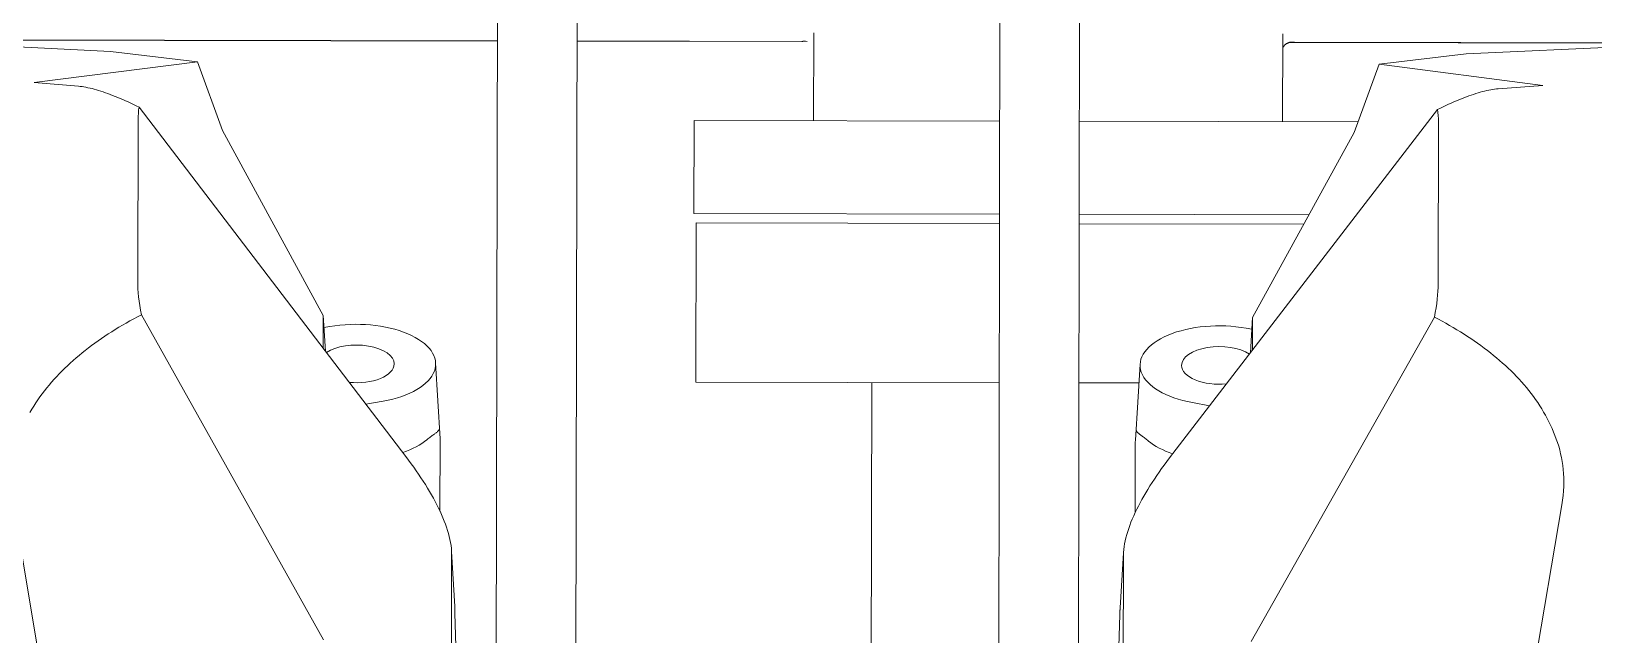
# Model space of a CAD drawing. Extents: x 766778 to 845620, y 133762 to 209800.
# Drawn here: x 785216.4 to 785403, y 191113.8 to 191185.8 of the extents above; entities that cross this region are included whole.
import ezdxf

# ---------------------------------------------------------------- set-up
doc = ezdxf.new("R2010")
doc.units = 0
doc.header["$MEASUREMENT"] = 0
doc.layers.get('0').update_dxf_attribs({"color": 1, "linetype": 'CONTINUOUS'})
doc.layers.add('LA-4748_SHOWN', color=2, linetype='CONTINUOUS', lineweight=53)

# ---------------------------------------------------------------- blocks, each defined once
blk = doc.blocks.new('ENGINE')
at = {"layer": 'LA-4748_SHOWN', "color": 252, "lineweight": 5}
for p, q in [((944282.92, 205742.68), (944283.72, 205895.03)), ((944292.75, 205801.89), (944293.24, 205894.98)), ((944223.23, 205802.26), (944223.67, 205885.38)), ((944232.46, 205746.73), (944233.19, 205885.33)), ((944134.06, 205881.33), (944177.47, 205879.06)), ((944261.36, 205870.49), (944261.42, 205880.99)), ((944223.64, 205880.17), (944148.78, 205880.56)), ((944223.64, 205880.14), (944149.33, 205880.53)), ((944259.99, 205879.97), (944233.16, 205880.12)), ((944260.62, 205879.95), (944233.16, 205880.09)), ((944259.99, 205879.97), (944260.01, 205879.97)), ((944260.01, 205879.97), (944260.03, 205879.97)), ((944260.03, 205879.97), (944260.04, 205879.97)), ((944260.04, 205879.97), (944260.05, 205879.97)), ((944260.05, 205879.97), (944260.06, 205879.97)), ((944260.06, 205879.97), (944260.07, 205879.97)), ((944260.07, 205879.97), (944260.09, 205879.97)), ((944260.09, 205879.97), (944260.1, 205879.97)), ((944260.1, 205879.97), (944260.11, 205879.97)), ((944260.11, 205879.97), (944260.12, 205879.98)), ((944260.12, 205879.98), (944260.14, 205879.98)), ((944260.14, 205879.98), (944260.15, 205879.98)), ((944260.15, 205879.98), (944260.17, 205879.98)), ((944260.17, 205879.98), (944260.19, 205879.98)), ((944260.19, 205879.98), (944260.21, 205879.98)), ((944260.21, 205879.98), (944260.24, 205879.98)), ((944260.24, 205879.98), (944260.26, 205879.98)), ((944260.26, 205879.98), (944260.29, 205879.98)), ((944260.29, 205879.98), (944260.31, 205879.98)), ((944260.31, 205879.98), (944260.34, 205879.98)), ((944260.34, 205879.98), (944260.37, 205879.98)), ((944260.37, 205879.98), (944260.39, 205879.98)), ((944260.39, 205879.98), (944260.42, 205879.98)), ((944317.36, 205870.2), (944317.42, 205880.69)), ((944317.45, 205879.1), (944317.41, 205879.04)), ((944317.5, 205879.16), (944317.45, 205879.1)), ((944317.54, 205879.21), (944317.5, 205879.16)), ((944317.59, 205879.26), (944317.54, 205879.21)), ((944317.64, 205879.31), (944317.59, 205879.26)), ((944317.68, 205879.35), (944317.64, 205879.31)), ((944317.73, 205879.39), (944317.68, 205879.35)), ((944317.78, 205879.43), (944317.73, 205879.39)), ((944317.83, 205879.46), (944317.78, 205879.43)), ((944317.88, 205879.5), (944317.83, 205879.46)), ((944317.93, 205879.53), (944317.88, 205879.5)), ((944317.97, 205879.55), (944317.93, 205879.53)), ((944318.02, 205879.57), (944317.97, 205879.55)), ((944318.06, 205879.59), (944318.02, 205879.57)), ((944318.11, 205879.61), (944318.06, 205879.59)), ((944318.15, 205879.63), (944318.11, 205879.61)), ((944318.19, 205879.64), (944318.15, 205879.63)), ((944318.23, 205879.65), (944318.19, 205879.64)), ((944367.47, 205879.38), (944318.2, 205879.64)), ((944318.26, 205879.66), (944318.23, 205879.65)), ((944318.3, 205879.66), (944318.26, 205879.66)), ((944318.33, 205879.67), (944318.3, 205879.66)), ((944318.35, 205879.67), (944318.33, 205879.67)), ((944318.38, 205879.67), (944318.35, 205879.67)), ((944318.4, 205879.67), (944318.38, 205879.67)), ((944318.4, 205879.67), (944318.43, 205879.67)), ((944318.43, 205879.67), (944318.46, 205879.67)), ((944318.46, 205879.67), (944318.49, 205879.67)), ((944318.49, 205879.67), (944318.52, 205879.67)), ((944318.52, 205879.67), (944318.55, 205879.67)), ((944318.55, 205879.67), (944318.58, 205879.67)), ((944318.58, 205879.67), (944318.6, 205879.67)), ((944318.6, 205879.67), (944318.63, 205879.67)), ((944318.63, 205879.67), (944318.65, 205879.67)), ((944318.65, 205879.67), (944318.67, 205879.67)), ((944318.67, 205879.67), (944318.68, 205879.67)), ((944318.68, 205879.67), (944318.7, 205879.67)), ((944318.7, 205879.67), (944318.71, 205879.67)), ((944318.71, 205879.67), (944318.72, 205879.67)), ((944318.72, 205879.67), (944318.73, 205879.67)), ((944318.73, 205879.67), (944318.74, 205879.67)), ((944318.74, 205879.67), (944318.75, 205879.67)), ((944318.75, 205879.67), (944318.76, 205879.67)), ((944318.75, 205879.67), (944318.75, 205879.67)), ((944318.76, 205879.67), (944318.78, 205879.67)), ((944318.78, 205879.67), (944318.79, 205879.67)), ((944318.79, 205879.67), (944318.8, 205879.67)), ((944318.8, 205879.67), (944318.81, 205879.67)), ((944318.81, 205879.67), (944318.83, 205879.67)), ((944368.02, 205879.41), (944318.83, 205879.67)), ((944339.32, 205878.21), (944382.75, 205880.02)), ((944187.86, 205877.76), (944168.32, 205875.36)), ((944177.47, 205879.06), (944187.86, 205877.76)), ((944187.86, 205877.76), (944190.78, 205869.59)), ((944328.92, 205877.02), (944339.32, 205878.21)), ((944173.62, 205874.92), (944168.32, 205875.36)), ((944325.92, 205868.88), (944328.92, 205877.02)), ((944348.43, 205874.41), (944328.92, 205877.02)), ((944173.62, 205874.92), (944173.84, 205874.9)), ((944173.84, 205874.9), (944174.06, 205874.87)), ((944174.06, 205874.87), (944174.28, 205874.83)), ((944174.28, 205874.83), (944174.52, 205874.79)), ((944174.52, 205874.79), (944174.75, 205874.74)), ((944174.75, 205874.74), (944175, 205874.69)), ((944175, 205874.69), (944175.25, 205874.63)), ((944175.25, 205874.63), (944175.5, 205874.56)), ((944175.5, 205874.56), (944175.76, 205874.49)), ((944175.76, 205874.49), (944176.02, 205874.41)), ((944176.02, 205874.41), (944176.29, 205874.32)), ((944176.29, 205874.32), (944176.56, 205874.23)), ((944176.56, 205874.23), (944176.84, 205874.13)), ((944176.84, 205874.13), (944177.12, 205874.03)), ((944177.12, 205874.03), (944177.41, 205873.92)), ((944177.41, 205873.92), (944177.7, 205873.81)), ((944177.7, 205873.81), (944178, 205873.69)), ((944178, 205873.69), (944178.3, 205873.57)), ((944178.3, 205873.57), (944178.6, 205873.44)), ((944340.45, 205873.46), (944340.72, 205873.54)), ((944340.72, 205873.54), (944340.98, 205873.62)), ((944340.98, 205873.62), (944341.24, 205873.69)), ((944341.24, 205873.69), (944341.5, 205873.75)), ((944341.5, 205873.75), (944341.75, 205873.81)), ((944341.75, 205873.81), (944341.99, 205873.86)), ((944341.99, 205873.86), (944342.23, 205873.91)), ((944342.23, 205873.91), (944342.46, 205873.95)), ((944342.46, 205873.95), (944342.69, 205873.98)), ((944342.69, 205873.98), (944342.91, 205874.01)), ((944342.91, 205874.01), (944343.12, 205874.03)), ((944348.43, 205874.41), (944343.12, 205874.03)), ((944178.6, 205873.44), (944178.91, 205873.3)), ((944178.91, 205873.3), (944179.23, 205873.16)), ((944179.23, 205873.16), (944179.54, 205873.02)), ((944179.54, 205873.02), (944179.86, 205872.87)), ((944179.86, 205872.87), (944180.19, 205872.72)), ((944180.19, 205872.72), (944180.51, 205872.56)), ((944180.51, 205872.56), (944180.85, 205872.4)), ((944212.55, 205830.57), (944180.85, 205872.4)), ((944335.87, 205871.59), (944336.21, 205871.74)), ((944336.21, 205871.74), (944336.54, 205871.9)), ((944336.54, 205871.9), (944336.86, 205872.05)), ((944336.86, 205872.05), (944337.18, 205872.19)), ((944337.18, 205872.19), (944337.5, 205872.33)), ((944337.5, 205872.33), (944337.82, 205872.47)), ((944337.82, 205872.47), (944338.13, 205872.6)), ((944338.13, 205872.6), (944338.43, 205872.72)), ((944338.43, 205872.72), (944338.73, 205872.84)), ((944338.73, 205872.84), (944339.03, 205872.96)), ((944339.03, 205872.96), (944339.32, 205873.07)), ((944339.32, 205873.07), (944339.61, 205873.18)), ((944339.61, 205873.18), (944339.9, 205873.27)), ((944339.9, 205873.27), (944340.18, 205873.37)), ((944340.18, 205873.37), (944340.45, 205873.46)), ((944180.63, 205851.58), (944180.73, 205870.88)), ((944247.04, 205859.45), (944247.1, 205870.57)), ((944247.1, 205870.57), (944283.59, 205870.37)), ((944293.11, 205870.32), (944326.38, 205870.15)), ((944335.87, 205871.59), (944303.73, 205830.09)), ((944335.87, 205850.76), (944335.98, 205870.06)), ((944190.78, 205869.59), (944202.75, 205847.42)), ((944325.92, 205868.88), (944313.71, 205846.83)), ((944247.04, 205859.45), (944283.53, 205859.26)), ((944293.05, 205859.21), (944320.48, 205859.07)), ((944247.2, 205839.33), (944247.3, 205858.33)), ((944247.3, 205858.33), (944283.53, 205858.14)), ((944293.05, 205858.09), (944319.86, 205857.95)), ((944180.58, 205847.36), (944180.12, 205847.12)), ((944181.04, 205847.6), (944180.58, 205847.36)), ((944181.04, 205847.6), (944202.65, 205808.72)), ((944202.75, 205847.42), (944202.73, 205843.53)), ((944202.99, 205843.18), (944202.75, 205847.42)), ((944177.5, 205845.59), (944177.08, 205845.33)), ((944177.92, 205845.86), (944177.5, 205845.59)), ((944178.35, 205846.12), (944177.92, 205845.86)), ((944178.79, 205846.37), (944178.35, 205846.12)), ((944179.22, 205846.62), (944178.79, 205846.37)), ((944179.67, 205846.87), (944179.22, 205846.62)), ((944180.12, 205847.12), (944179.67, 205846.87)), ((944203.53, 205846.11), (944202.83, 205845.99)), ((944313.61, 205845.41), (944312.92, 205845.53)), ((944313.4, 205808.14), (944335.42, 205846.79)), ((944313.42, 205842.6), (944313.71, 205846.83)), ((944313.69, 205842.94), (944313.71, 205846.83)), ((944335.88, 205846.54), (944335.42, 205846.79)), ((944336.33, 205846.3), (944335.88, 205846.54)), ((944336.78, 205846.05), (944336.33, 205846.3)), ((944337.22, 205845.79), (944336.78, 205846.05)), ((944337.66, 205845.53), (944337.22, 205845.79)), ((944338.09, 205845.27), (944337.66, 205845.53)), ((944174.7, 205843.66), (944174.32, 205843.37)), ((944175.08, 205843.95), (944174.7, 205843.66)), ((944175.47, 205844.23), (944175.08, 205843.95)), ((944175.87, 205844.51), (944175.47, 205844.23)), ((944176.27, 205844.79), (944175.87, 205844.51)), ((944176.67, 205845.06), (944176.27, 205844.79)), ((944177.08, 205845.33), (944176.67, 205845.06)), ((944338.52, 205845.01), (944338.09, 205845.27)), ((944338.94, 205844.74), (944338.52, 205845.01)), ((944339.35, 205844.47), (944338.94, 205844.74)), ((944339.76, 205844.2), (944339.35, 205844.47)), ((944340.16, 205843.92), (944339.76, 205844.2)), ((944340.56, 205843.64), (944340.16, 205843.92)), ((944340.95, 205843.36), (944340.56, 205843.64)), ((944172.53, 205841.87), (944172.19, 205841.55)), ((944172.88, 205842.18), (944172.53, 205841.87)), ((944173.23, 205842.48), (944172.88, 205842.18)), ((944173.59, 205842.78), (944173.23, 205842.48)), ((944173.95, 205843.08), (944173.59, 205842.78)), ((944174.32, 205843.37), (944173.95, 205843.08)), ((944341.34, 205843.07), (944340.95, 205843.36)), ((944341.72, 205842.78), (944341.34, 205843.07)), ((944342.09, 205842.49), (944341.72, 205842.78)), ((944342.46, 205842.19), (944342.09, 205842.49)), ((944342.82, 205841.89), (944342.46, 205842.19)), ((944343.18, 205841.59), (944342.82, 205841.89)), ((944170.59, 205839.93), (944170.29, 205839.6)), ((944170.9, 205840.26), (944170.59, 205839.93)), ((944171.21, 205840.59), (944170.9, 205840.26)), ((944171.53, 205840.92), (944171.21, 205840.59)), ((944171.86, 205841.24), (944171.53, 205840.92)), ((944172.19, 205841.55), (944171.86, 205841.24)), ((944216.14, 205841.74), (944216.65, 205832.65)), ((944300.26, 205841.3), (944299.66, 205832.22)), ((944343.53, 205841.28), (944343.18, 205841.59)), ((944343.87, 205840.97), (944343.53, 205841.28)), ((944344.21, 205840.65), (944343.87, 205840.97)), ((944344.54, 205840.33), (944344.21, 205840.65)), ((944344.86, 205840.01), (944344.54, 205840.33)), ((944345.18, 205839.68), (944344.86, 205840.01)), ((944169.16, 205838.21), (944168.9, 205837.85)), ((944169.43, 205838.56), (944169.16, 205838.21)), ((944169.71, 205838.91), (944169.43, 205838.56)), ((944170, 205839.25), (944169.71, 205838.91)), ((944170.29, 205839.6), (944170, 205839.25)), ((944247.2, 205839.33), (944283.43, 205839.14)), ((944267.97, 205796.77), (944268.2, 205839.22)), ((944292.95, 205839.09), (944300.11, 205839.05)), ((944345.49, 205839.35), (944345.18, 205839.68)), ((944345.79, 205839.01), (944345.49, 205839.35)), ((944346.08, 205838.67), (944345.79, 205839.01)), ((944346.37, 205838.33), (944346.08, 205838.67)), ((944346.65, 205837.98), (944346.37, 205838.33)), ((944167.93, 205836.36), (944167.7, 205835.98)), ((944168.16, 205836.74), (944167.93, 205836.36)), ((944168.4, 205837.12), (944168.16, 205836.74)), ((944168.64, 205837.48), (944168.4, 205837.12)), ((944168.9, 205837.85), (944168.64, 205837.48)), ((944207.81, 205836.83), (944209.87, 205837.19)), ((944306.48, 205836.68), (944308.54, 205836.3)), ((944346.93, 205837.63), (944346.65, 205837.98)), ((944347.2, 205837.27), (944346.93, 205837.63)), ((944347.46, 205836.91), (944347.2, 205837.27)), ((944347.71, 205836.54), (944347.46, 205836.91)), ((944347.95, 205836.17), (944347.71, 205836.54)), ((944348.19, 205835.79), (944347.95, 205836.17)), ((944348.41, 205835.41), (944348.19, 205835.79)), ((944348.63, 205835.03), (944348.41, 205835.41)), ((944348.84, 205834.64), (944348.63, 205835.03)), ((944349.04, 205834.24), (944348.84, 205834.64)), ((944215.07, 205832.56), (944215.19, 205832.66)), ((944215.19, 205832.66), (944215.3, 205832.74)), ((944215.3, 205832.74), (944215.41, 205832.83)), ((944215.41, 205832.83), (944215.52, 205832.91)), ((944215.52, 205832.91), (944215.62, 205832.98)), ((944215.62, 205832.98), (944215.71, 205833.05)), ((944215.71, 205833.05), (944215.8, 205833.11)), ((944215.8, 205833.11), (944215.89, 205833.17)), ((944215.89, 205833.17), (944215.97, 205833.23)), ((944215.97, 205833.23), (944216.04, 205833.29)), ((944216.04, 205833.29), (944216.11, 205833.34)), ((944216.11, 205833.34), (944216.18, 205833.39)), ((944216.18, 205833.39), (944216.24, 205833.44)), ((944216.24, 205833.44), (944216.29, 205833.48)), ((944216.29, 205833.48), (944216.34, 205833.53)), ((944216.34, 205833.53), (944216.39, 205833.57)), ((944216.39, 205833.57), (944216.43, 205833.61)), ((944216.43, 205833.61), (944216.46, 205833.65)), ((944216.46, 205833.65), (944216.49, 205833.69)), ((944216.49, 205833.69), (944216.52, 205833.72)), ((944216.52, 205833.72), (944216.54, 205833.76)), ((944216.54, 205833.76), (944216.56, 205833.8)), ((944216.56, 205833.8), (944216.57, 205833.83)), ((944216.57, 205833.83), (944216.57, 205833.87)), ((944216.6, 205824.01), (944216.65, 205832.5)), ((944299.74, 205833.43), (944299.75, 205833.4)), ((944299.75, 205833.4), (944299.76, 205833.36)), ((944299.76, 205833.36), (944299.78, 205833.32)), ((944299.78, 205833.32), (944299.8, 205833.29)), ((944299.8, 205833.29), (944299.82, 205833.25)), ((944299.82, 205833.25), (944299.85, 205833.21)), ((944299.85, 205833.21), (944299.89, 205833.17)), ((944299.89, 205833.17), (944299.93, 205833.13)), ((944299.93, 205833.13), (944299.97, 205833.09)), ((944299.97, 205833.09), (944300.02, 205833.04)), ((944300.02, 205833.04), (944300.08, 205833)), ((944300.08, 205833), (944300.14, 205832.95)), ((944300.14, 205832.95), (944300.2, 205832.9)), ((944300.2, 205832.9), (944300.27, 205832.84)), ((944300.27, 205832.84), (944300.34, 205832.79)), ((944300.34, 205832.79), (944300.42, 205832.73)), ((944300.42, 205832.73), (944300.51, 205832.67)), ((944300.51, 205832.67), (944300.6, 205832.6)), ((944300.6, 205832.6), (944300.69, 205832.53)), ((944300.69, 205832.53), (944300.79, 205832.46)), ((944300.79, 205832.46), (944300.89, 205832.38)), ((944349.24, 205833.84), (944349.04, 205834.24)), ((944349.42, 205833.43), (944349.24, 205833.84)), ((944349.59, 205833.02), (944349.42, 205833.43)), ((944349.75, 205832.6), (944349.59, 205833.02)), ((944349.91, 205832.18), (944349.75, 205832.6)), ((944212.87, 205830.14), (944212.55, 205830.57)), ((944299.65, 205832.07), (944299.61, 205823.57)), ((944300.89, 205832.38), (944301, 205832.29)), ((944301, 205832.29), (944301.12, 205832.2)), ((944301.12, 205832.2), (944301.23, 205832.11)), ((944350.05, 205831.75), (944349.91, 205832.18)), ((944350.19, 205831.31), (944350.05, 205831.75)), ((944350.31, 205830.87), (944350.19, 205831.31)), ((944350.42, 205830.42), (944350.31, 205830.87)), ((944213.19, 205829.71), (944212.87, 205830.14)), ((944213.49, 205829.29), (944213.19, 205829.71)), ((944213.79, 205828.86), (944213.49, 205829.29)), ((944214.07, 205828.44), (944213.79, 205828.86)), ((944302.78, 205828.82), (944302.48, 205828.4)), ((944303.09, 205829.24), (944302.78, 205828.82)), ((944303.4, 205829.66), (944303.09, 205829.24)), ((944303.73, 205830.09), (944303.4, 205829.66)), ((944350.52, 205829.97), (944350.42, 205830.42)), ((944350.6, 205829.5), (944350.52, 205829.97)), ((944350.67, 205829.03), (944350.6, 205829.5)), ((944350.73, 205828.55), (944350.67, 205829.03)), ((944214.35, 205828.03), (944214.07, 205828.44)), ((944214.62, 205827.61), (944214.35, 205828.03)), ((944214.87, 205827.2), (944214.62, 205827.61)), ((944215.12, 205826.79), (944214.87, 205827.2)), ((944301.63, 205827.16), (944301.37, 205826.75)), ((944301.91, 205827.57), (944301.63, 205827.16)), ((944302.19, 205827.98), (944301.91, 205827.57)), ((944302.48, 205828.4), (944302.19, 205827.98)), ((944350.77, 205828.06), (944350.73, 205828.55)), ((944350.79, 205827.55), (944350.77, 205828.06)), ((944350.8, 205827.04), (944350.79, 205827.55)), ((944350.79, 205826.52), (944350.8, 205827.04)), ((944165.67, 205825.3), (944170, 205798.67)), ((944215.36, 205826.39), (944215.12, 205826.79)), ((944215.59, 205825.98), (944215.36, 205826.39)), ((944215.82, 205825.58), (944215.59, 205825.98)), ((944216.03, 205825.18), (944215.82, 205825.58)), ((944216.23, 205824.79), (944216.03, 205825.18)), ((944300.41, 205825.14), (944300.2, 205824.74)), ((944300.64, 205825.54), (944300.41, 205825.14)), ((944300.87, 205825.94), (944300.64, 205825.54)), ((944301.12, 205826.34), (944300.87, 205825.94)), ((944301.37, 205826.75), (944301.12, 205826.34)), ((944350.64, 205824.89), (944350.71, 205825.45)), ((944350.71, 205825.45), (944350.76, 205825.99)), ((944350.76, 205825.99), (944350.79, 205826.52)), ((944216.42, 205824.4), (944216.23, 205824.79)), ((944216.61, 205824.01), (944216.42, 205824.4)), ((944216.78, 205823.62), (944216.61, 205824.01)), ((944216.94, 205823.24), (944216.78, 205823.62)), ((944217.1, 205822.85), (944216.94, 205823.24)), ((944299.43, 205823.18), (944299.26, 205822.8)), ((944299.61, 205823.57), (944299.43, 205823.18)), ((944299.79, 205823.96), (944299.61, 205823.57)), ((944299.99, 205824.35), (944299.79, 205823.96)), ((944300.2, 205824.74), (944299.99, 205824.35)), ((944345.94, 205797.74), (944350.55, 205824.33)), ((944350.55, 205824.33), (944350.64, 205824.89)), ((944217.24, 205822.48), (944217.1, 205822.85)), ((944217.37, 205822.1), (944217.24, 205822.48)), ((944217.49, 205821.73), (944217.37, 205822.1)), ((944217.6, 205821.36), (944217.49, 205821.73)), ((944217.7, 205821), (944217.6, 205821.36)), ((944298.7, 205821.3), (944298.58, 205820.94)), ((944298.82, 205821.67), (944298.7, 205821.3)), ((944298.96, 205822.05), (944298.82, 205821.67)), ((944299.1, 205822.42), (944298.96, 205822.05)), ((944299.26, 205822.8), (944299.1, 205822.42)), ((944217.78, 205820.64), (944217.7, 205821)), ((944217.85, 205820.28), (944217.78, 205820.64)), ((944217.91, 205819.93), (944217.85, 205820.28)), ((944217.95, 205819.58), (944217.91, 205819.93)), ((944217.97, 205819.24), (944217.95, 205819.58)), ((944298.26, 205819.51), (944298.22, 205819.16)), ((944298.32, 205819.86), (944298.26, 205819.51)), ((944298.39, 205820.21), (944298.32, 205819.86)), ((944298.48, 205820.57), (944298.39, 205820.21)), ((944298.58, 205820.94), (944298.48, 205820.57)), ((944217.98, 205818.9), (944217.91, 205805.99)), ((944217.98, 205818.9), (944217.97, 205819.24)), ((944218.32, 205812.62), (944217.98, 205819.21)), ((944298.19, 205818.79), (944297.77, 205812.2)), ((944298.18, 205818.48), (944298.11, 205805.56)), ((944298.19, 205818.81), (944298.18, 205818.48)), ((944298.22, 205819.16), (944298.19, 205818.81)), ((944218.32, 205812.62), (944218.32, 205812.59)), ((944218.32, 205812.59), (944218.33, 205812.56)), ((944218.33, 205812.56), (944218.33, 205812.53)), ((944218.33, 205812.53), (944218.33, 205812.49)), ((944218.33, 205812.49), (944218.33, 205812.46)), ((944218.33, 205812.46), (944218.33, 205812.36)), ((944218.33, 205812.36), (944218.34, 205812.33)), ((944218.34, 205812.33), (944218.34, 205812.3)), ((944218.34, 205812.3), (944218.34, 205812.23)), ((944218.34, 205812.23), (944218.34, 205812.14)), ((944218.34, 205812.14), (944218.35, 205812.07)), ((944218.35, 205812.07), (944218.35, 205812)), ((944218.35, 205812), (944218.35, 205811.94)), ((944218.35, 205811.94), (944218.35, 205811.84)), ((944297.75, 205811.91), (944297.76, 205811.95)), ((944297.75, 205811.88), (944297.75, 205811.91)), ((944297.76, 205812.08), (944297.77, 205812.11)), ((944297.76, 205812.04), (944297.76, 205812.08)), ((944297.76, 205812.01), (944297.76, 205812.04)), ((944297.76, 205811.95), (944297.76, 205812.01)), ((944297.77, 205812.17), (944297.77, 205812.2)), ((944297.77, 205812.14), (944297.77, 205812.17)), ((944297.77, 205812.11), (944297.77, 205812.14)), ((944218.66, 205800.1), (944218.35, 205811.84)), ((944297.31, 205799.69), (944297.73, 205811.42)), ((944297.73, 205811.42), (944297.74, 205811.52)), ((944297.74, 205811.72), (944297.75, 205811.82)), ((944297.74, 205811.69), (944297.74, 205811.72)), ((944297.74, 205811.65), (944297.74, 205811.69)), ((944297.74, 205811.62), (944297.74, 205811.65)), ((944297.74, 205811.59), (944297.74, 205811.62)), ((944297.74, 205811.55), (944297.74, 205811.59)), ((944297.74, 205811.52), (944297.74, 205811.55)), ((944297.75, 205811.82), (944297.75, 205811.88))]:
    blk.add_line(p, q, dxfattribs=at)
for centre, major_axis, ratio, start_param, end_param in [((944289.41, 205879.85), (30, -0.16), 0.002908, 3.401779, 3.404534), ((944289.41, 205879.85), (30, -0.16), 0.002908, 6.020244, 6.022999), ((944193.63, 205851.31), (-11.51, 23.32), 0.25, 0.333461, 0.463655), ((944322.87, 205850.62), (11.75, 23.2), 0.25, 5.819546, 5.949709), ((944193.57, 205831.94), (11.55, -23.41), 0.25, 3.605299, 3.863349), ((944322.73, 205831.27), (11.78, 23.26), 0.25, 5.561311, 5.819597), ((944206.7, 205841.65), (9.45, -0.05), 0.5, 5.057544, 8.199137), ((944309.7, 205841.11), (-9.45, 0.05), 0.5, 4.367234, 7.508827), ((944206.7, 205841.65), (4.5, -0.02), 0.5, 0, 2.495701), ((944309.7, 205841.11), (-4.5, 0.02), 0.5, 3.787484, 6.283185), ((944206.7, 205841.65), (4.5, -0.02), 0.5, 4.519192, 6.283185), ((944309.7, 205841.11), (-4.5, 0.02), 0.5, 0, 1.763993), ((944206.67, 205835.15), (9.84, -0.05), 0.5, 5.310028, 5.738611), ((944206.65, 205832.55), (10, -0.05), 0.5, 6.283183, 6.313448), ((944309.65, 205832.01), (-10, 0.05), 0.5, 6.252923, 6.283188), ((944309.66, 205834.61), (-9.84, 0.05), 0.5, 0.544574, 0.973157)]:
    blk.add_ellipse(centre, major_axis=major_axis, ratio=ratio, start_param=start_param, end_param=end_param, dxfattribs=at)

msp = doc.modelspace()

# ---------------------------------------------------------------- block references
at = {"color": 7, "linetype": 'Continuous', "rotation": 0.1984573570547499}
msp.add_blockref('ENGINE', (-158232.80366, -17964.77499), dxfattribs=at)

doc.saveas('drawing.dxf')
